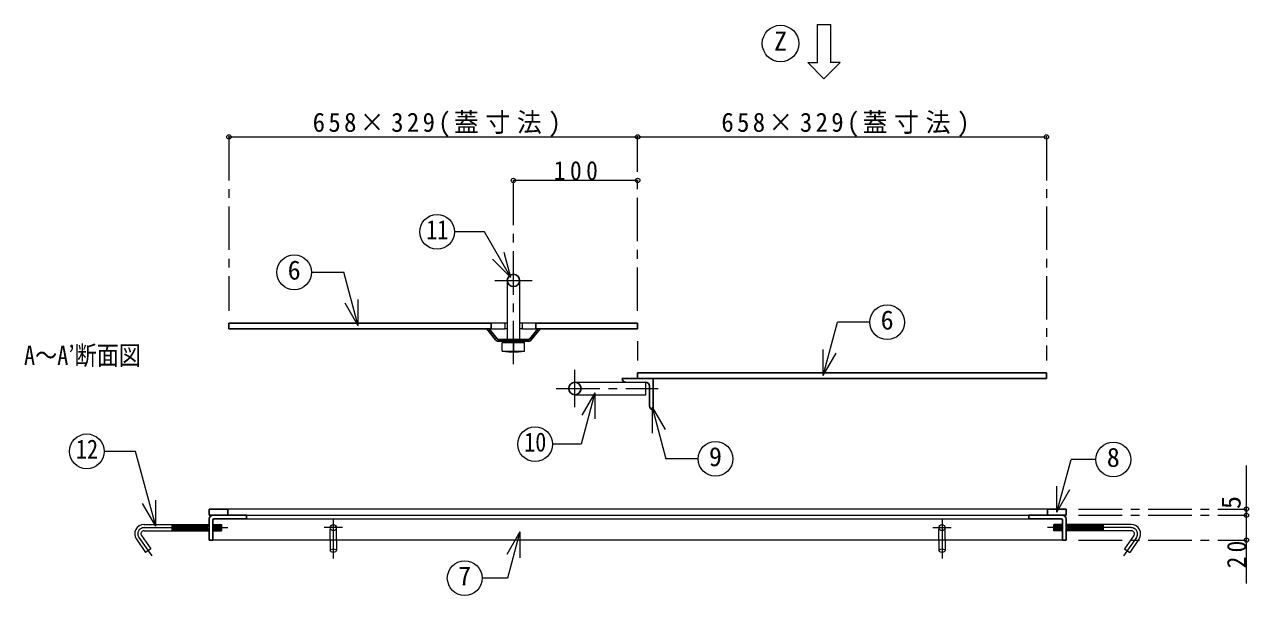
# Model space of a CAD drawing. Units: millimetres at full size, sheet at 1:7; details may follow other scales. Extents: x -1487 to 1348, y -983 to 984.
# Drawn here: x -823 to 162, y -321 to 139 of the extents above; entities that cross this region are included whole.
import ezdxf
from ezdxf.enums import TextEntityAlignment as Align

# ---------------------------------------------------------------- set-up
doc = ezdxf.new("R2010")
doc.units = ezdxf.units.MM
doc.header["$LTSCALE"] = 7
doc.header["$PDMODE"] = 32
doc.header["$PDSIZE"] = 3.5
doc.linetypes.add('CHAIN1', pattern=[8, 5, -1, 1, -1])
doc.linetypes.add('DASHED1', pattern=[1.8, 1.2, -0.6])
doc.layers.add('0-A', color=4, linetype='Continuous', lineweight=9)
doc.styles.add('ＭＳ ゴシック', font='')
doc.styles.get('ＭＳ ゴシック').set_extended_font_data('MS Gothic')

msp = doc.modelspace()

# ---------------------------------------------------------------- linework, layer by layer
at = {"layer": '0-A'}
for p, q in [((-185.107, 138.513), (-174.607, 138.513)), ((-185.107, 107.888), (-185.107, 138.513)), ((-174.607, 138.513), (-174.607, 107.888)), ((-192.982, 107.888), (-185.107, 107.888)), ((-658.857, 48.013), (-329.857, 48.013)), ((-329.857, 48.013), (-0.857, 48.013)), ((-329.857, 13.013), (-429.857, 13.013)), ((-434.857, -101.987), (-436.857, -101.987)), ((-434.857, -106.487), (-436.857, -106.487)), ((-422.857, -101.987), (-424.857, -101.987)), ((-422.857, -106.487), (-424.857, -106.487)), ((160.143, -256.487), (160.143, -216.487)), ((0.143, -251.487), (-659.857, -251.487)), ((-704.756, -263.987), (-704.756, -268.987)), ((-703.886, -268.987), (-704.294, -263.987)), ((-702.883, -268.987), (-703.291, -263.987)), ((-701.879, -268.987), (-702.288, -263.987)), ((-700.876, -268.987), (-701.284, -263.987)), ((-699.873, -268.987), (-700.281, -263.987)), ((-698.869, -268.987), (-699.278, -263.987)), ((-697.866, -268.987), (-698.274, -263.987)), ((-696.863, -268.987), (-697.271, -263.987)), ((-695.859, -268.987), (-696.268, -263.987)), ((-694.856, -268.987), (-695.264, -263.987)), ((-693.853, -268.987), (-694.261, -263.987)), ((-692.849, -268.987), (-693.258, -263.987)), ((-691.846, -268.987), (-692.254, -263.987)), ((-690.843, -268.987), (-691.251, -263.987)), ((-689.839, -268.987), (-690.248, -263.987)), ((-688.836, -268.987), (-689.244, -263.987)), ((-687.833, -268.987), (-688.241, -263.987)), ((-686.829, -268.987), (-687.238, -263.987)), ((-685.826, -268.987), (-686.234, -263.987)), ((-684.823, -268.987), (-685.231, -263.987)), ((-683.819, -268.987), (-684.228, -263.987)), ((-682.816, -268.987), (-683.224, -263.987)), ((-681.813, -268.987), (-682.221, -263.987)), ((-680.809, -268.987), (-681.218, -263.987)), ((-679.806, -268.987), (-680.214, -263.987)), ((-678.803, -268.987), (-679.211, -263.987)), ((-677.799, -268.987), (-678.208, -263.987)), ((-676.796, -268.987), (-677.204, -263.987)), ((-675.793, -268.987), (-676.201, -263.987)), ((-674.857, -268.154), (-675.198, -263.987)), ((-670.776, -268.987), (-671.184, -263.987)), ((-669.773, -268.987), (-670.181, -263.987)), ((-668.769, -268.987), (-669.178, -263.987)), ((-667.766, -268.987), (-668.174, -263.987)), ((-666.763, -268.987), (-667.171, -263.987)), ((-665.759, -268.987), (-666.168, -263.987)), ((-664.756, -268.987), (-665.164, -263.987)), ((5.041, -263.987), (5.45, -268.987)), ((6.045, -263.987), (6.453, -268.987)), ((7.048, -263.987), (7.456, -268.987)), ((8.051, -263.987), (8.46, -268.987)), ((9.055, -263.987), (9.463, -268.987)), ((10.058, -263.987), (10.466, -268.987)), ((11.061, -263.987), (11.47, -268.987)), ((12.065, -263.987), (12.143, -264.942)), ((15.143, -264.82), (15.483, -268.987)), ((16.078, -263.987), (16.486, -268.987)), ((17.081, -263.987), (17.49, -268.987)), ((18.085, -263.987), (18.493, -268.987)), ((19.088, -263.987), (19.496, -268.987)), ((20.091, -263.987), (20.5, -268.987)), ((21.095, -263.987), (21.503, -268.987)), ((22.098, -263.987), (22.506, -268.987)), ((23.101, -263.987), (23.51, -268.987)), ((24.105, -263.987), (24.513, -268.987)), ((25.108, -263.987), (25.516, -268.987)), ((26.111, -263.987), (26.52, -268.987)), ((27.115, -263.987), (27.523, -268.987)), ((28.118, -263.987), (28.526, -268.987)), ((29.121, -263.987), (29.53, -268.987)), ((30.125, -263.987), (30.533, -268.987)), ((31.128, -263.987), (31.536, -268.987)), ((32.131, -263.987), (32.54, -268.987)), ((33.135, -263.987), (33.543, -268.987)), ((34.138, -263.987), (34.546, -268.987)), ((35.141, -263.987), (35.55, -268.987)), ((36.145, -263.987), (36.553, -268.987)), ((37.148, -263.987), (37.556, -268.987)), ((38.151, -263.987), (38.56, -268.987)), ((39.155, -263.987), (39.563, -268.987)), ((40.158, -263.987), (40.566, -268.987)), ((41.161, -263.987), (41.57, -268.987)), ((42.165, -263.987), (42.573, -268.987)), ((43.168, -263.987), (43.576, -268.987)), ((44.171, -263.987), (44.58, -268.987)), ((45.041, -268.987), (45.041, -263.987)), ((160.143, -311.487), (160.143, -256.487)), ((-671.779, -268.987), (-671.857, -268.032)), ((12.143, -276.487), (-671.857, -276.487)), ((-577.357, -276.487), (-577.357, -284.985)), ((-572.357, -276.487), (-572.357, -284.985)), ((-87.357, -276.487), (-87.357, -284.985)), ((-82.357, -276.487), (-82.357, -284.985))]:
    msp.add_line(p, q, dxfattribs=at)
at = {"layer": '0-A', "linetype": 'CHAIN1'}
for p, q in [((-658.857, 48.013), (-658.857, -91.987)), ((-329.857, -91.987), (-329.857, 48.013)), ((-0.857, 48.013), (-0.857, -131.987)), ((-429.857, -134.987), (-429.857, 13.013)), ((-444.857, -67.487), (-414.857, -67.487)), ((-329.857, -116.487), (-329.857, -131.987)), ((-380.357, -169.487), (-380.357, -139.487)), ((-395.357, -154.487), (-313.357, -154.487)), ((25.143, -251.487), (160.143, -251.487)), ((-574.857, -258.987), (-574.857, -291.418)), ((-84.857, -258.987), (-84.857, -291.418)), ((25.143, -256.487), (160.143, -256.487)), ((-731.348, -274.355), (-721.037, -289.08)), ((-727.252, -266.487), (-659.756, -266.487)), ((-567.357, -266.487), (-582.357, -266.487)), ((-92.357, -266.487), (-77.357, -266.487)), ((67.538, -266.487), (0.041, -266.487)), ((71.633, -274.355), (61.323, -289.08)), ((25.143, -276.487), (160.143, -276.487))]:
    msp.add_line(p, q, dxfattribs=at)
at = {"layer": '0-A', "color": 7, "lineweight": 18}
for p, q in [((-453.242, -28.42), (-477.34, -28.42)), ((-431.981, -65.245), (-453.242, -28.42)), ((-431.981, -65.245), (-437.416, -44.96)), ((-431.981, -65.245), (-446.831, -50.396)), ((-592.35, -60.974), (-566.336, -60.974)), ((-554.822, -103.943), (-566.336, -60.974)), ((-434.857, -67.487), (-434.857, -114.987)), ((-424.857, -67.487), (-424.857, -114.987)), ((-554.822, -103.943), (-565.322, -85.757)), ((-554.822, -103.943), (-554.822, -82.943)), ((-436.857, -101.987), (-447.857, -101.987)), ((-447.857, -106.487), (-436.857, -106.487)), ((-436.857, -101.987), (-436.857, -106.487)), ((-180.526, -144.135), (-169.012, -101.166)), ((-142.998, -101.166), (-169.012, -101.166)), ((-438.857, -117.487), (-420.857, -117.487)), ((-438.857, -124.487), (-438.857, -117.487)), ((-434.857, -116.487), (-434.857, -117.087)), ((-433.857, -116.987), (-425.857, -116.987)), ((-425.857, -116.987), (-429.857, -117.487)), ((-429.857, -117.487), (-429.857, -124.487)), ((-420.857, -117.487), (-425.857, -116.987)), ((-424.857, -116.487), (-424.857, -117.087)), ((-420.857, -124.487), (-420.857, -117.487)), ((-438.857, -124.487), (-420.857, -124.487)), ((-438.857, -124.487), (-433.857, -124.987)), ((-433.857, -124.987), (-429.857, -124.487)), ((-429.857, -124.487), (-425.857, -124.987)), ((-180.526, -144.135), (-180.526, -123.135)), ((-180.526, -144.135), (-170.026, -125.949)), ((-380.357, -149.487), (-323.357, -149.487)), ((-364.302, -157.879), (-375.409, -199.332)), ((-364.302, -157.879), (-374.802, -176.065)), ((-364.302, -157.879), (-364.302, -178.879)), ((-318.309, -169.374), (-307.809, -187.561)), ((-318.309, -169.374), (-318.309, -190.374)), ((-318.309, -169.374), (-307.117, -211.141)), ((-375.409, -199.332), (-398.457, -199.332)), ((-281.21, -211.141), (-307.117, -211.141)), ((7.647, -254.047), (19.002, -211.67)), ((39.055, -211.67), (19.002, -211.67)), ((7.647, -254.047), (7.647, -233.047)), ((7.647, -254.047), (18.147, -235.861)), ((-717.851, -265.295), (-717.851, -244.295)), ((-717.851, -265.295), (-728.351, -247.109)), ((-727.252, -263.987), (-674.857, -263.987)), ((-671.857, -263.987), (-664.756, -263.987)), ((-664.756, -263.987), (-664.756, -268.987)), ((-644.857, -256.487), (-14.857, -256.487)), ((-644.857, -259.487), (-14.857, -259.487)), ((5.041, -268.987), (5.041, -263.987)), ((12.143, -263.987), (5.041, -263.987)), ((67.538, -263.987), (15.143, -263.987)), ((-733.396, -275.789), (-725.953, -286.418)), ((-727.252, -268.987), (-674.857, -268.987)), ((-671.857, -268.987), (-664.756, -268.987)), ((-424.614, -269.779), (-435.114, -287.965)), ((-424.614, -269.779), (-434.613, -307.097)), ((-424.614, -269.779), (-424.614, -290.779)), ((12.143, -268.987), (5.041, -268.987)), ((67.538, -268.987), (15.143, -268.987)), ((73.681, -275.789), (66.238, -286.418)), ((-434.613, -307.097), (-455.091, -307.097))]:
    msp.add_line(p, q, dxfattribs=at)
at = {"layer": '0-A', "color": 5, "lineweight": 25}
for p, q in [((-447.857, -106.487), (-658.857, -106.487)), ((-444.258, -115.361), (-451.357, -106.487)), ((-443.087, -114.424), (-449.436, -106.487)), ((-447.857, -101.987), (-447.857, -106.487)), ((-416.628, -114.424), (-410.278, -106.487)), ((-415.457, -115.361), (-408.357, -106.487)), ((-329.857, -101.987), (-411.857, -101.987)), ((-411.857, -101.987), (-411.857, -106.487)), ((-411.857, -106.487), (-329.857, -106.487)), ((-329.857, -101.987), (-329.857, -106.487)), ((-417.799, -114.987), (-441.916, -114.987)), ((-441.916, -116.487), (-417.799, -116.487)), ((-342.357, -146.487), (-0.857, -146.487)), ((-329.857, -141.987), (-329.857, -146.487)), ((-317.357, -146.487), (-317.357, -171.487)), ((-320.357, -168.487), (-320.357, -152.487)), ((-674.857, -251.487), (-674.857, -256.487)), ((-659.857, -251.487), (-674.857, -251.487)), ((-659.857, -251.487), (-659.857, -256.487)), ((15.143, -251.487), (0.143, -251.487)), ((0.143, -256.487), (0.143, -251.487)), ((15.143, -256.487), (15.143, -251.487)), ((-674.857, -256.487), (-644.857, -256.487)), ((-674.857, -259.487), (-674.857, -276.487)), ((-671.857, -260.487), (-671.857, -276.487)), ((-670.857, -259.487), (-644.857, -259.487)), ((-644.857, -256.487), (-644.857, -259.487)), ((-14.857, -256.487), (15.143, -256.487)), ((-14.857, -256.487), (-14.857, -259.487)), ((-14.857, -259.487), (11.143, -259.487)), ((12.143, -260.487), (12.143, -276.487)), ((15.143, -259.487), (15.143, -276.487)), ((-671.857, -276.487), (-674.857, -276.487)), ((15.143, -276.487), (12.143, -276.487))]:
    msp.add_line(p, q, dxfattribs=at)
at = {"layer": '0-A', "linetype": 'DASHED1'}
for p, q in [((-435.857, -114.987), (-435.857, -116.487)), ((-434.857, -114.987), (-434.857, -116.487)), ((-424.857, -114.987), (-424.857, -116.487)), ((-423.857, -114.987), (-423.857, -116.487)), ((-577.357, -276.487), (-577.357, -266.487)), ((-572.357, -276.487), (-572.357, -266.487)), ((-87.357, -276.487), (-87.357, -266.487)), ((-82.357, -276.487), (-82.357, -266.487))]:
    msp.add_line(p, q, dxfattribs=at)
at = {"layer": '0-A'}
msp.add_lwpolyline([(-192.982, 107.888), (-179.857, 94.763), (-166.732, 107.888), (-174.607, 107.888)], dxfattribs=at)
at = {"layer": '0-A', "color": 5, "lineweight": 25}
for points in [[(-447.857, -101.987), (-658.857, -101.987), (-658.857, -106.487)], [(-329.857, -141.987), (-0.857, -141.987), (-0.857, -146.487)]]:
    msp.add_lwpolyline(points, dxfattribs=at)
at = {"layer": '0-A', "color": 7, "lineweight": 18}
for points in [[(-411.857, -101.987), (-422.857, -101.987), (-422.857, -106.487), (-411.857, -106.487)], [(-429.857, -117.487), (-433.857, -116.987), (-438.857, -117.487)], [(-433.857, -124.987), (-425.857, -124.987), (-420.857, -124.487)], [(-380.357, -159.487), (-323.357, -159.487), (-323.357, -149.487)], [(-717.851, -265.295), (-733.987, -205.073), (-759.308, -205.073)], [(-729.3, -272.921), (-721.857, -283.551), (-725.953, -286.418)], [(69.586, -272.921), (62.143, -283.551), (66.238, -286.418)]]:
    msp.add_lwpolyline(points, dxfattribs=at)
for centre, radius in [((-214.857, 123.201), 14.7), ((-491.34, -28.42), 14), ((-606.35, -60.974), 14), ((-128.998, -101.166), 14), ((-412.457, -199.332), 14), ((-773.308, -205.073), 14), ((-267.21, -211.141), 14), ((53.055, -211.67), 14), ((-469.091, -307.097), 14)]:
    msp.add_circle(centre, radius, dxfattribs=at)
at = {"layer": '0-A', "color": 5, "lineweight": 25}
for centre in [(-429.857, -67.487), (-380.357, -154.487)]:
    msp.add_circle(centre, 5, dxfattribs=at)
at = {"layer": '0-A'}
for centre in [(-574.857, -266.487), (-84.857, -266.487)]:
    msp.add_circle(centre, 2.5, dxfattribs=at)
at = {"layer": '0-A', "color": 5, "lineweight": 25}
for centre, radius, start, end in [((-441.916, -113.487), 3, 218.65981, 270), ((-441.916, -113.487), 1.5, 218.65981, 270), ((-417.799, -113.487), 1.5, 270, 321.34019), ((-417.799, -113.487), 3, 270, 321.34019), ((-339.357, -146.487), 3, 180, 270), ((-323.357, -152.487), 3, 0, 90), ((-317.357, -168.487), 3, 180, 270), ((-671.857, -259.487), 3, 90, 180), ((-670.857, -260.487), 1, 90, 180), ((11.143, -260.487), 1, 0, 90), ((12.143, -259.487), 3, 0, 90)]:
    msp.add_arc(centre, radius, start, end, dxfattribs=at)
at = {"layer": '0-A', "color": 7, "lineweight": 18}
for centre, radius, start, end in [((-727.252, -271.487), 7.5, 90, 215), ((67.538, -271.487), 7.5, 325, 90), ((-727.252, -271.487), 2.5, 90, 215), ((67.538, -271.487), 2.5, 325, 90)]:
    msp.add_arc(centre, radius, start, end, dxfattribs=at)
at = {"layer": '0-A', "linetype": 'CHAIN1'}
for centre, start, end in [((-727.252, -271.487), 90, 215), ((67.538, -271.487), 325, 90)]:
    msp.add_arc(centre, 5, start, end, dxfattribs=at)
at = {"layer": '0-A'}
for centre in [(-574.857, -284.974), (-84.857, -284.974)]:
    msp.add_ellipse(centre, major_axis=(2.5, 0), ratio=0.57, dxfattribs=at)
for p in [(-658.857, 48.013), (-329.857, 48.013), (-0.857, 48.013), (-429.857, 13.013), (-329.857, 13.013), (160.143, -251.487), (160.143, -256.487), (160.143, -276.487)]:
    msp.add_point(p, dxfattribs=at)

# ---------------------------------------------------------------- texts
at = {"layer": '0-A', "color": 7, "style": 'ＭＳ ゴシック'}
for s, p in [('Z', (-220.107, 112.701)), ('6', (-611.6, -71.474)), ('6', (-134.248, -111.666)), ('9', (-272.46, -221.641)), ('8', (47.805, -222.17)), ('7', (-474.341, -317.597))]:
    msp.add_text(s, height=15.4, dxfattribs=at).set_placement(p, align=Align.BOTTOM_LEFT)
at = {"layer": '0-A', "color": 7, "style": 'ＭＳ ゴシック', "width": 0.85}
for s, p in [('11', (-500.09, -38.92)), ('A～A’断面図', (-823.857, -140.137)), ('12', (-782.058, -215.573)), ('10', (-421.207, -209.832))]:
    msp.add_text(s, height=15.4, dxfattribs=at).set_placement(p, align=Align.BOTTOM_LEFT)
at = {"layer": '0-A', "color": 7, "style": 'ＭＳ ゴシック'}
msp.add_text('5', height=15.4, rotation=90, dxfattribs=at).set_placement((160.143, -251.487), align=Align.BOTTOM_LEFT)
at = {"layer": '0-A', "color": 7, "char_height": 15.4, "attachment_point": 7, "style": 'ＭＳ ゴシック'}
for s, insert in [('\\T1.27;\\W0.95;658×329(蓋寸法)', (-591.482, 48.013)), ('\\T1.27;\\W0.95;658×329(蓋寸法)', (-262.482, 48.013)), ('\\T1.38;\\W0.9;100', (-397.357, 13.013))]:
    msp.add_mtext(s, dxfattribs=dict(at, insert=insert))
at = {"layer": '0-A', "color": 7, "insert": (160.143, -299.237), "char_height": 15.4, "attachment_point": 7, "rotation": 90, "style": 'ＭＳ ゴシック'}
msp.add_mtext('\\T1.36;\\W0.9;20', dxfattribs=at)

doc.saveas('drawing.dxf')
